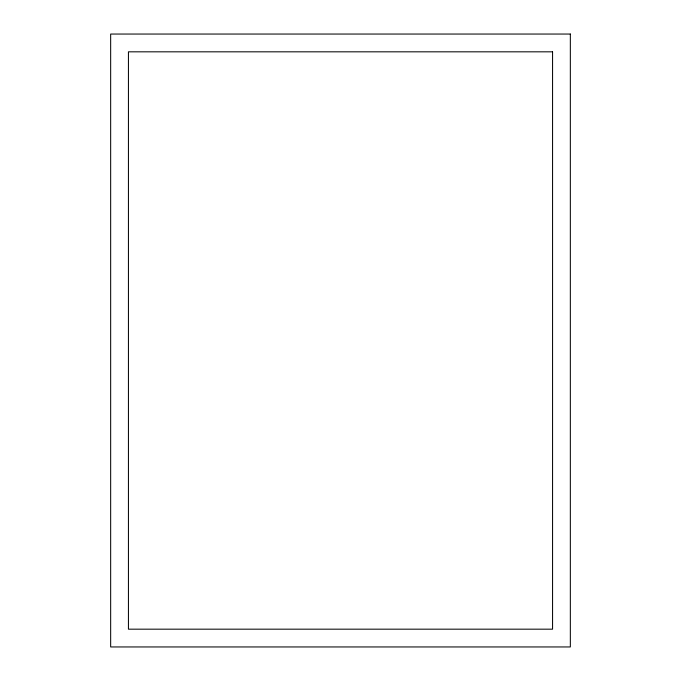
<?xml version="1.0" encoding="UTF-8"?>
<svg xmlns="http://www.w3.org/2000/svg" width="681" height="681" viewBox="0 0 681 681"><rect width="100%" height="100%" fill="white"/><g stroke="black" fill="none" stroke-linecap="round" stroke-linejoin="round"><path stroke-width="1.02" d="M570.337 34.05L110.662 34.05L110.662 646.95L570.337 646.95L570.337 34.05M552.563 51.824L128.437 51.824L128.437 629.176L552.563 629.176L552.563 51.824"/></g></svg>
